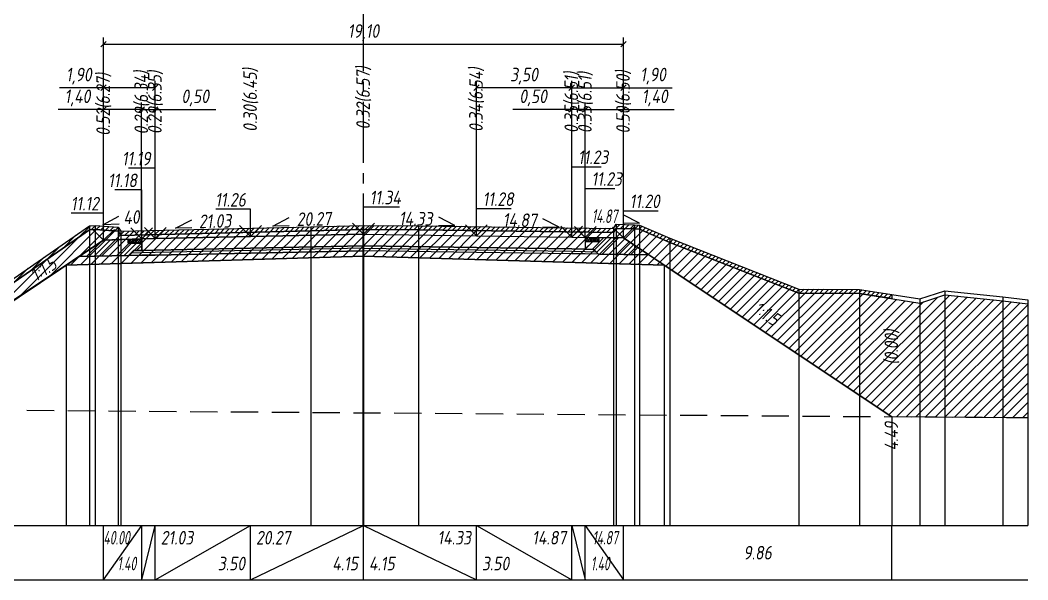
# Model space of a CAD drawing. Extents: x -717 to 1451, y -133302 to 233.
# Drawn here: x 136.2 to 321.3, y -101894 to -101791.1 of the extents above; entities that cross this region are included whole.
import ezdxf
from ezdxf.enums import TextEntityAlignment as Align

# ---------------------------------------------------------------- set-up
doc = ezdxf.new("R2010")
doc.units = 0
doc.linetypes.add('осевая2', pattern=[1.125, 0.75, -0.125, 0.125, -0.125])
doc.linetypes.add('штриховая', pattern=[0.75, 0.5, -0.25])
for name, color, linetype in [('Интерполированный поперечник', 2, 'Continuous'), ('Код_514', 1, 'Continuous'), ('Контур_0', 7, 'Continuous'), ('Контур_2521', 7, 'Continuous'), ('Контур_2564', 7, 'Continuous'), ('Контур_2660', 7, 'Continuous'), ('Контур_2665', 7, 'Continuous'), ('Контур_400', 7, 'Continuous'), ('Контур_508', 7, 'Continuous'), ('Контур_512', 7, 'Continuous'), ('Контур_513', 7, 'Continuous'), ('Контур_818', 7, 'Continuous'), ('Красный поперечник', 1, 'Continuous'), ('Объём_2501', 7, 'Continuous'), ('Объём_2564', 7, 'Continuous'), ('Объём_2650', 7, 'Continuous'), ('Объём_2660', 7, 'Continuous'), ('Объём_2661', 7, 'Continuous'), ('Объём_2665', 7, 'Continuous'), ('Объём_2666', 7, 'Continuous'), ('Объём_2667', 7, 'Continuous'), ('Объём_2668', 7, 'Continuous'), ('Объём_2669', 7, 'Continuous'), ('Объём_2675', 7, 'Continuous'), ('Ось', 1, 'осевая2'), ('Откосы', 7, 'Continuous'), ('Отметки покрытия', 7, 'Continuous'), ('Рабочие отметки', 7, 'Continuous'), ('Рабочие отметки доп.', 7, 'Continuous'), ('Таблица', 7, 'Continuous'), ('Уклоны проезжей части', 7, 'Continuous'), ('Черный поперечник', 3, 'Continuous')]:
    doc.layers.add(name, color=color, linetype=linetype)
for name, color, linetype, true_color in [('Контур_2540', 2, 'Continuous', 0xffff00), ('Контур_2560', 2, 'Continuous', 0xffff00), ('Контур_2561', 7, 'Continuous', 0xff8040), ('Контур_2562', 3, 'Continuous', 0x00ff00), ('Контур_2563', 7, 'Continuous', 0xff8000), ('Контур_2570', 7, 'Continuous', 0x80ff00), ('Контур_2736', 4, 'Continuous', 0x00ffff), ('Контур_2737', 4, 'Continuous', 0x00ffff), ('Контур_2738', 4, 'Continuous', 0x00ffff), ('Контур_2739', 4, 'Continuous', 0x00ffff), ('Контур_2741', 4, 'Continuous', 0x00ffff), ('Контур_2742', 4, 'Continuous', 0x00ffff), ('Контур_2743', 4, 'Continuous', 0x00ffff), ('Контур_2744', 7, 'Continuous', 0xa4ffff), ('Контур_2745', 7, 'Continuous', 0xa4ffff), ('Контур_2747', 4, 'Continuous', 0x00ffff), ('Контур_2748', 4, 'Continuous', 0x00ffff), ('Контур_2749', 4, 'Continuous', 0x00ffff), ('Контур_2750', 4, 'Continuous', 0x00ffff), ('Контур_2751', 4, 'Continuous', 0x00ffff), ('Контур_2752', 4, 'Continuous', 0x00ffff), ('Контур_402', 7, 'Continuous', 0xff6464), ('Контур_703', 4, 'Continuous', 0x00ffff), ('Контур_705', 4, 'Continuous', 0x00ffff), ('Контур_707', 4, 'Continuous', 0x00ffff), ('Контур_720', 131, 'Continuous', 0xaaffff), ('Объём_2500', 7, 'Continuous', 0xc0c0c0), ('Объём_2520', 7, 'Continuous', 0x80ffff), ('Объём_2540', 2, 'Continuous', 0xffff00), ('Объём_2560', 2, 'Continuous', 0xffff00), ('Объём_2561', 7, 'Continuous', 0xff8040), ('Объём_2562', 3, 'Continuous', 0x00ff00), ('Объём_2563', 7, 'Continuous', 0xff8000), ('Объём_2570', 7, 'Continuous', 0x80ff00), ('Объём_2580', 3, 'Continuous', 0x00ff00), ('Объём_2600', 7, 'Continuous', 0x808000)]:
    doc.layers.add(name, color=color, linetype=linetype, true_color=true_color)
doc.styles.get("Standard").update_dxf_attribs({"font": 'txt', "height": 2.5})
doc.styles.add('М', font='romand.shx', dxfattribs={"width": 0.8, "oblique": 10, "height": 2.5})
doc.dimstyles.new('ISO-25', dxfattribs={"dimtxt": 2.5, "dimasz": 2.5, "dimexe": 1.25, "dimexo": 0.625, "dimtad": 1, "dimtxsty": 'Standard', "dimcen": 2.5, "dimadec": 0, "dimazin": 0, "dimtfac": 1, "dimtmove": 0, "dimatfit": 3, "dimfxl": 1, "dimarcsym": 0})

# ---------------------------------------------------------------- blocks, each defined once
blk = doc.blocks.new('_Oblique')
at = {"color": 0, "linetype": 'ByBlock', "lineweight": -2}
blk.add_line((-0.5, -0.5), (0.5, 0.5), dxfattribs=at)
blk = doc.blocks.new('*D2050')
at = {"color": 0, "lineweight": -2, "transparency": 16777216}
for p, q in [((240.02, -101830.47), (240.02, -101806.25)), ((247.02, -101830.57), (247.02, -101806.25)), ((240.02, -101807.5), (247.02, -101807.5)), ((247.02, -101807.5), (256.33, -101807.5))]:
    blk.add_line(p, q, dxfattribs=at)
at = {"layer": 'Defpoints', "color": 0, "transparency": 16777216}
for p in [(247.02, -101807.5), (240.02, -101831.09), (247.02, -101831.19)]:
    blk.add_point(p, dxfattribs=at)
at = {"color": 0, "lineweight": -2, "transparency": 16777216, "rotation": 180}
blk.add_blockref('_Oblique', (240.02, -101807.5), dxfattribs=at)
at = {"color": 0, "lineweight": -2, "transparency": 16777216}
blk.add_blockref('_Oblique', (247.02, -101807.5), dxfattribs=at)
at = {"color": 0, "transparency": 16777216, "insert": (252.79, -101805.38), "char_height": 2.5, "width": 8.75, "attachment_point": 5, "style": 'М'}
blk.add_mtext('1,40', dxfattribs=at)
blk = doc.blocks.new('*D2051')
at = {"color": 0, "lineweight": -2, "transparency": 16777216}
for p, q in [((151.52, -101830.99), (151.52, -101806.25)), ((158.52, -101830.71), (158.52, -101806.25)), ((151.52, -101807.5), (143.19, -101807.5)), ((158.52, -101807.5), (151.52, -101807.5))]:
    blk.add_line(p, q, dxfattribs=at)
at = {"layer": 'Defpoints', "color": 0, "transparency": 16777216}
for p in [(158.52, -101807.5), (151.52, -101831.62), (158.52, -101831.34)]:
    blk.add_point(p, dxfattribs=at)
at = {"color": 0, "lineweight": -2, "transparency": 16777216, "rotation": 180}
blk.add_blockref('_Oblique', (151.52, -101807.5), dxfattribs=at)
at = {"color": 0, "lineweight": -2, "transparency": 16777216}
blk.add_blockref('_Oblique', (158.52, -101807.5), dxfattribs=at)
at = {"color": 0, "transparency": 16777216, "insert": (146.73, -101805.38), "char_height": 2.5, "width": 8.75, "attachment_point": 5, "style": 'М'}
blk.add_mtext('1,40', dxfattribs=at)
blk = doc.blocks.new('*D2052')
at = {"color": 0, "lineweight": -2, "transparency": 16777216}
for p, q in [((237.52, -101830.43), (237.52, -101806.25)), ((240.02, -101830.47), (240.02, -101806.25)), ((237.52, -101807.5), (226.68, -101807.5)), ((240.02, -101807.5), (237.52, -101807.5))]:
    blk.add_line(p, q, dxfattribs=at)
at = {"layer": 'Defpoints', "color": 0, "transparency": 16777216}
for p in [(240.02, -101807.5), (237.52, -101831.05), (240.02, -101831.09)]:
    blk.add_point(p, dxfattribs=at)
at = {"color": 0, "lineweight": -2, "transparency": 16777216, "rotation": 180}
blk.add_blockref('_Oblique', (237.52, -101807.5), dxfattribs=at)
at = {"color": 0, "lineweight": -2, "transparency": 16777216}
blk.add_blockref('_Oblique', (240.02, -101807.5), dxfattribs=at)
at = {"color": 0, "transparency": 16777216, "insert": (230.44, -101805.38), "char_height": 2.5, "width": 9.1667, "attachment_point": 5, "style": 'М'}
blk.add_mtext('0,50', dxfattribs=at)
blk = doc.blocks.new('*D2053')
at = {"color": 0, "lineweight": -2, "transparency": 16777216}
for p, q in [((158.52, -101830.71), (158.52, -101806.25)), ((161.02, -101830.66), (161.02, -101806.25)), ((158.52, -101807.5), (161.02, -101807.5)), ((161.02, -101807.5), (172.12, -101807.5))]:
    blk.add_line(p, q, dxfattribs=at)
at = {"layer": 'Defpoints', "color": 0, "transparency": 16777216}
for p in [(161.02, -101807.5), (161.02, -101831.28), (158.52, -101831.34)]:
    blk.add_point(p, dxfattribs=at)
at = {"color": 0, "lineweight": -2, "transparency": 16777216, "rotation": 180}
blk.add_blockref('_Oblique', (158.52, -101807.5), dxfattribs=at)
at = {"color": 0, "lineweight": -2, "transparency": 16777216}
blk.add_blockref('_Oblique', (161.02, -101807.5), dxfattribs=at)
at = {"color": 0, "transparency": 16777216, "insert": (168.36, -101805.38), "char_height": 2.5, "width": 9.1667, "attachment_point": 5, "style": 'М'}
blk.add_mtext('0,50', dxfattribs=at)
blk = doc.blocks.new('*D2054')
at = {"color": 0, "lineweight": -2, "transparency": 16777216}
for p, q in [((220.02, -101830.17), (220.02, -101802.25)), ((237.52, -101803.5), (220.02, -101803.5)), ((237.52, -101830.43), (237.52, -101802.25))]:
    blk.add_line(p, q, dxfattribs=at)
at = {"layer": 'Defpoints', "color": 0, "transparency": 16777216}
for p in [(220.02, -101803.5), (220.02, -101830.79), (237.52, -101831.05)]:
    blk.add_point(p, dxfattribs=at)
at = {"color": 0, "lineweight": -2, "transparency": 16777216, "rotation": 180}
blk.add_blockref('_Oblique', (220.02, -101803.5), dxfattribs=at)
at = {"color": 0, "lineweight": -2, "transparency": 16777216}
blk.add_blockref('_Oblique', (237.52, -101803.5), dxfattribs=at)
at = {"color": 0, "transparency": 16777216, "insert": (228.77, -101801.38), "char_height": 2.5, "width": 9.5833, "attachment_point": 5, "style": 'М'}
blk.add_mtext('3,50', dxfattribs=at)
blk = doc.blocks.new('*D2055')
at = {"color": 0, "lineweight": -2, "transparency": 16777216}
for p, q in [((237.52, -101830.43), (237.52, -101802.25)), ((237.52, -101803.5), (247.02, -101803.5)), ((247.02, -101830.57), (247.02, -101802.25)), ((247.02, -101803.5), (256.01, -101803.5))]:
    blk.add_line(p, q, dxfattribs=at)
at = {"layer": 'Defpoints', "color": 0, "transparency": 16777216}
for p in [(237.52, -101803.5), (237.52, -101831.05), (247.02, -101831.19)]:
    blk.add_point(p, dxfattribs=at)
at = {"color": 0, "lineweight": -2, "transparency": 16777216, "rotation": 180}
blk.add_blockref('_Oblique', (237.52, -101803.5), dxfattribs=at)
at = {"color": 0, "lineweight": -2, "transparency": 16777216}
blk.add_blockref('_Oblique', (247.02, -101803.5), dxfattribs=at)
at = {"color": 0, "transparency": 16777216, "insert": (252.47, -101801.38), "char_height": 2.5, "width": 8.75, "attachment_point": 5, "style": 'М'}
blk.add_mtext('1,90', dxfattribs=at)
blk = doc.blocks.new('*D2056')
at = {"color": 0, "lineweight": -2, "transparency": 16777216}
for p, q in [((151.52, -101803.5), (143.44, -101803.5)), ((151.52, -101830.99), (151.52, -101802.25)), ((161.02, -101803.5), (151.52, -101803.5)), ((161.02, -101830.66), (161.02, -101802.25))]:
    blk.add_line(p, q, dxfattribs=at)
at = {"layer": 'Defpoints', "color": 0, "transparency": 16777216}
for p in [(161.02, -101803.5), (161.02, -101831.28), (151.52, -101831.62)]:
    blk.add_point(p, dxfattribs=at)
at = {"color": 0, "lineweight": -2, "transparency": 16777216, "rotation": 180}
blk.add_blockref('_Oblique', (151.52, -101803.5), dxfattribs=at)
at = {"color": 0, "lineweight": -2, "transparency": 16777216}
blk.add_blockref('_Oblique', (161.02, -101803.5), dxfattribs=at)
at = {"color": 0, "transparency": 16777216, "insert": (146.98, -101801.38), "char_height": 2.5, "width": 8.75, "attachment_point": 5, "style": 'М'}
blk.add_mtext('1,90', dxfattribs=at)
blk = doc.blocks.new('*D2057')
at = {"color": 0, "lineweight": -2, "transparency": 16777216}
for p, q in [((151.52, -101830.99), (151.52, -101794.25)), ((247.02, -101830.57), (247.02, -101794.25)), ((151.52, -101795.5), (247.02, -101795.5))]:
    blk.add_line(p, q, dxfattribs=at)
at = {"layer": 'Defpoints', "color": 0, "transparency": 16777216}
for p in [(247.02, -101795.5), (247.02, -101831.19), (151.52, -101831.62)]:
    blk.add_point(p, dxfattribs=at)
at = {"color": 0, "lineweight": -2, "transparency": 16777216, "rotation": 180}
blk.add_blockref('_Oblique', (151.52, -101795.5), dxfattribs=at)
at = {"color": 0, "lineweight": -2, "transparency": 16777216}
blk.add_blockref('_Oblique', (247.02, -101795.5), dxfattribs=at)
at = {"color": 0, "transparency": 16777216, "insert": (199.27, -101793.38), "char_height": 2.5, "width": 10.4167, "attachment_point": 5, "style": 'М'}
blk.add_mtext('19,10', dxfattribs=at)

msp = doc.modelspace()

# ---------------------------------------------------------------- hatches: boundary and pattern name
h = msp.add_hatch()
h.set_pattern_fill('ANSI37', color=256, scale=0.1)
h.set_pattern_definition([(45, (157.2725, -101831.58932), (-0.22451, 0.22451), []), (135, (157.2725, -101831.58932), (-0.22451, -0.22451), [])])
h.paths.add_polyline_path([(156.022, -101831.374), (156.022, -101832.092), (158.523, -101832.092), (158.522, -101831.274), (157.265, -101831.589)])
h = msp.add_hatch()
h.set_pattern_fill('ANSI37', color=256, scale=0.1)
h.set_pattern_definition([(45, (241.2725, -101831.2778), (-0.22451, 0.22451), []), (135, (241.2725, -101831.2778), (-0.22451, -0.22451), [])])
h.paths.add_polyline_path([(240.022, -101831.028), (240.022, -101831.781), (242.528, -101831.781), (242.521, -101831.065), (241.265, -101831.278)])
at = {"layer": 'Объём_2563'}
h = msp.add_hatch(dxfattribs=at)
h.set_pattern_fill('ANSI31', color=256, scale=0.3)
h.paths.add_polyline_path([(241.522, -101833.2), (242.436, -101834.114), (251.702, -101834.251), (247.022, -101831.132), (242.516, -101831.065), (242.528, -101831.781), (240.022, -101831.778), (240.022, -101833.178)])
h = msp.add_hatch(dxfattribs=at)
h.set_pattern_fill('ANSI31', color=256, scale=0.3)
h.paths.add_polyline_path([(157.022, -101833.456), (158.522, -101833.424), (158.522, -101832.08), (156.022, -101832.092), (156.027, -101831.374), (151.522, -101831.554), (147.004, -101834.566), (156.103, -101834.375)])
at = {"layer": 'Объём_2570'}
h = msp.add_hatch(dxfattribs=at)
h.set_pattern_fill('ANSI31', color=256, scale=0.2)
h.paths.add_polyline_path([(199.13, -101829.566), (189.581, -101829.828), (154.678, -101830.655), (154.178, -101829.905), (149.986, -101829.591), (148.956, -101829.658), (113.966, -101853.896), (109.447, -101856.994), (108.38, -101856.979), (107.916, -101857.222), (105.393, -101857.794), (105, -101857.817), (105, -101857.067), (105.393, -101857.044), (107.916, -101856.472), (108.38, -101856.229), (109.447, -101856.244), (113.966, -101853.146), (148.956, -101828.908), (149.986, -101828.841), (154.178, -101829.155), (154.678, -101829.905), (189.581, -101829.078), (199.13, -101828.816), (199.272, -101828.817), (199.272, -101829.567)])
h = msp.add_hatch(dxfattribs=at)
h.set_pattern_fill('ANSI31', color=256, scale=0.2)
h.paths.add_polyline_path([(296.325, -101842.28), (290.418, -101841.347), (279.242, -101841.314), (255.543, -101831.938), (249.972, -101829.519), (249.046, -101829.453), (245.693, -101829.364), (245.193, -101830.114), (209.409, -101829.629), (199.272, -101829.567), (199.272, -101828.817), (209.409, -101828.879), (245.193, -101829.364), (245.693, -101828.614), (249.046, -101828.703), (249.972, -101828.769), (255.543, -101831.188), (279.242, -101840.564), (290.418, -101840.597), (296.325, -101841.53)])
at = {"layer": 'Объём_2600'}
h = msp.add_hatch(dxfattribs=at)
h.set_pattern_fill('ANSI31', color=6, scale=0.4)
h.paths.add_polyline_path([(209.409, -101829.629), (245.193, -101830.114), (245.693, -101829.364), (249.046, -101829.453), (249.972, -101829.519), (255.543, -101831.938), (279.242, -101841.314), (290.418, -101841.347), (301.468, -101843.093), (306.069, -101841.596), (316.736, -101842.706), (321.325, -101843.246), (321.325, -101864.187), (296.325, -101864), (254.536, -101836.141), (199.272, -101834.483), (199.272, -101829.567)])
h = msp.add_hatch(dxfattribs=at)
h.set_pattern_fill('ANSI31', color=6, scale=0.4)
h.paths.add_polyline_path([(96.717, -101858.295), (105.393, -101857.794), (107.916, -101857.222), (108.38, -101856.979), (109.447, -101856.994), (113.966, -101853.896), (148.956, -101829.658), (149.986, -101829.591), (154.178, -101829.905), (154.678, -101830.655), (189.581, -101829.828), (199.13, -101829.566), (199.272, -101829.567), (199.272, -101834.483), (144.672, -101836.121), (105, -101862.569), (86.722, -101862.433)])

# ---------------------------------------------------------------- linework, layer by layer
for points in [[(156.022, -101831.374), (156.022, -101832.092), (158.523, -101832.092), (158.522, -101831.274), (157.265, -101831.589), (156.022, -101831.374)], [(240.022, -101831.028), (240.022, -101831.781), (242.528, -101831.781), (242.521, -101831.065), (241.265, -101831.278), (240.022, -101831.028)]]:
    msp.add_lwpolyline(points)
at = {"layer": 'Интерполированный поперечник', "linetype": 'штриховая', "ltscale": 10, "flags": 128}
msp.add_lwpolyline([(84.931, -101862.419), (321.325, -101864.187)], dxfattribs=at)
at = {"layer": 'Код_514'}
for p, q in [((151.522, -101894), (151.522, -101884)), ((151.522, -101894), (158.522, -101884)), ((158.522, -101894), (158.522, -101884)), ((158.522, -101894), (161.022, -101884)), ((161.022, -101894), (161.022, -101884)), ((161.022, -101894), (178.522, -101884)), ((178.522, -101894), (178.522, -101884)), ((178.522, -101894), (199.272, -101884)), ((199.272, -101894), (199.272, -101884)), ((199.272, -101884), (220.022, -101894)), ((220.022, -101894), (220.022, -101884)), ((220.022, -101884), (237.522, -101894)), ((237.522, -101894), (237.522, -101884)), ((237.522, -101884), (240.022, -101894)), ((240.022, -101894), (240.022, -101884)), ((240.022, -101884), (247.022, -101894)), ((247.022, -101894), (247.022, -101884)), ((296.325, -101894), (296.325, -101884))]:
    msp.add_line(p, q, dxfattribs=at)
at = {"layer": 'Контур_0', "flags": 128}
for points in [[(199.272, -101830.433), (178.522, -101830.854), (161.022, -101831.222), (161.022, -101831.222), (161.022, -101831.222), (161.022, -101831.222), (161.022, -101831.222), (158.522, -101831.274), (158.522, -101833.424), (161.022, -101833.372), (161.022, -101833.372), (161.022, -101833.372), (161.022, -101833.372), (161.022, -101833.372), (161.022, -101833.372), (178.522, -101833.004), (199.272, -101832.583), (199.272, -101830.433)], [(199.272, -101830.433), (220.022, -101830.73), (237.522, -101830.991), (237.522, -101830.991), (237.522, -101830.991), (237.522, -101830.991), (237.522, -101830.991), (237.522, -101830.991), (240.022, -101831.028), (240.022, -101833.178), (237.522, -101833.141), (237.522, -101833.141), (237.522, -101833.141), (237.522, -101833.141), (237.522, -101833.141), (237.522, -101833.141), (220.022, -101832.88), (199.272, -101832.583), (199.272, -101830.433)], [(247.022, -101831.132), (247.022, -101831.132)], [(247.022, -101831.132), (296.325, -101864), (296.325, -101864), (296.325, -101864), (296.325, -101864), (296.325, -101864), (296.325, -101864), (296.325, -101864), (296.325, -101864), (296.325, -101864), (296.325, -101864), (296.325, -101864), (296.325, -101864), (296.325, -101864), (296.325, -101864), (296.325, -101864)], [(247.022, -101831.132), (296.325, -101864), (296.325, -101864), (296.325, -101864), (296.325, -101864), (296.325, -101864), (296.325, -101864), (296.325, -101864), (296.325, -101864), (296.325, -101864), (296.325, -101864), (296.325, -101864), (296.325, -101864), (296.325, -101864), (296.325, -101864), (296.325, -101864), (296.325, -101864), (296.325, -101864), (296.325, -101864), (296.325, -101864), (296.325, -101864), (296.325, -101864), (296.325, -101864), (296.325, -101864), (296.325, -101864), (296.325, -101864), (296.325, -101864), (296.325, -101864), (296.325, -101864), (296.325, -101864)], [(151.522, -101831.554), (105, -101862.569), (105, -101862.569), (105, -101862.569), (105, -101862.569), (105, -101862.569), (105, -101862.569), (105, -101862.569), (105, -101862.569), (105, -101862.569), (105, -101862.569), (105, -101862.569), (105, -101862.569), (105, -101862.569), (105, -101862.569), (105, -101862.569)], [(151.522, -101831.554), (105, -101862.569)], [(151.522, -101831.554), (151.522, -101831.554)], [(199.272, -101832.583), (178.522, -101833.004), (161.022, -101833.372), (161.022, -101833.372), (161.022, -101833.372), (161.022, -101833.372), (161.022, -101833.372), (161.022, -101833.372), (158.522, -101833.424), (157.022, -101833.456), (156.103, -101834.375), (158.522, -101834.324), (161.022, -101834.272), (161.022, -101834.272), (161.022, -101834.272), (161.022, -101834.272), (161.022, -101834.272), (161.022, -101834.272), (178.522, -101833.904), (199.272, -101833.483), (199.272, -101832.583)], [(199.272, -101832.583), (220.022, -101832.88), (237.522, -101833.141), (237.522, -101833.141), (237.522, -101833.141), (237.522, -101833.141), (237.522, -101833.141), (237.522, -101833.141), (240.022, -101833.178), (241.522, -101833.2), (242.436, -101834.114), (240.022, -101834.078), (237.522, -101834.041), (237.522, -101834.041), (237.522, -101834.041), (237.522, -101834.041), (237.522, -101834.041), (237.522, -101834.041), (220.022, -101833.78), (199.272, -101833.483), (199.272, -101832.583)], [(147.004, -101834.566), (156.103, -101834.375), (157.022, -101833.456), (158.522, -101833.424)], [(240.022, -101833.178), (241.522, -101833.2), (242.436, -101834.114), (251.702, -101834.251)]]:
    msp.add_lwpolyline(points, dxfattribs=at)
at = {"layer": 'Контур_2521', "color": 250, "flags": 128}
for points in [[(199.272, -101833.033), (178.522, -101833.454), (161.022, -101833.822), (161.022, -101833.822), (161.022, -101833.822), (161.022, -101833.822), (161.022, -101833.822), (161.022, -101833.822), (158.522, -101833.874), (156.563, -101833.915)], [(199.272, -101833.033), (220.022, -101833.33), (237.522, -101833.591), (237.522, -101833.591), (237.522, -101833.591), (237.522, -101833.591), (237.522, -101833.591), (237.522, -101833.591), (240.022, -101833.628), (241.979, -101833.657)]]:
    msp.add_lwpolyline(points, dxfattribs=at)
at = {"layer": 'Контур_2540', "flags": 128}
for points in [[(178.522, -101833.904), (161.022, -101834.272), (158.522, -101834.324), (156.103, -101834.375), (147.004, -101834.566), (144.672, -101836.121), (199.272, -101834.483), (199.272, -101833.483), (178.522, -101833.904)], [(199.272, -101834.483), (254.536, -101836.141), (251.702, -101834.251), (242.436, -101834.114), (240.022, -101834.078), (237.522, -101834.041), (220.022, -101833.78), (199.272, -101833.483), (199.272, -101834.483)]]:
    msp.add_lwpolyline(points, dxfattribs=at)
at = {"layer": 'Контур_2560', "flags": 128}
for points in [[(151.522, -101831.554), (151.522, -101831.554), (151.522, -101831.554), (158.522, -101831.274)], [(240.022, -101831.028), (247.022, -101831.132), (247.022, -101831.132), (247.022, -101831.132)]]:
    msp.add_lwpolyline(points, dxfattribs=at)
at = {"layer": 'Контур_2561', "flags": 128}
for points in [[(158.522, -101831.274), (158.522, -101831.274), (151.522, -101831.554), (151.522, -101831.554), (158.522, -101831.274)], [(240.022, -101831.028), (240.022, -101831.028), (247.022, -101831.132), (247.022, -101831.132), (240.022, -101831.028)]]:
    msp.add_lwpolyline(points, dxfattribs=at)
at = {"layer": 'Контур_2562', "flags": 128}
for points in [[(247.022, -101831.132), (247.022, -101831.132), (247.022, -101831.132), (247.022, -101831.132), (247.022, -101831.132)], [(151.522, -101831.554), (151.522, -101831.554), (151.522, -101831.554), (151.522, -101831.554), (151.522, -101831.554)]]:
    msp.add_lwpolyline(points, dxfattribs=at)
at = {"layer": 'Контур_2563', "flags": 128}
for points in [[(157.022, -101833.456), (158.522, -101833.424), (158.522, -101831.274), (151.522, -101831.554), (147.004, -101834.566), (156.103, -101834.375), (157.022, -101833.456)], [(241.522, -101833.2), (242.436, -101834.114), (251.702, -101834.251), (247.022, -101831.132), (240.022, -101831.028), (240.022, -101833.178), (241.522, -101833.2)]]:
    msp.add_lwpolyline(points, dxfattribs=at)
at = {"layer": 'Контур_2564', "flags": 128}
for points in [[(151.522, -101831.554), (158.522, -101831.274)], [(240.022, -101831.028), (247.022, -101831.132)]]:
    msp.add_lwpolyline(points, dxfattribs=at)
at = {"layer": 'Контур_2570', "flags": 128}
msp.add_lwpolyline([(113.966, -101853.896), (148.956, -101829.658), (149.986, -101829.591), (154.178, -101829.905), (154.678, -101830.655), (189.581, -101829.828), (199.13, -101829.566), (199.272, -101829.567), (209.409, -101829.629), (245.193, -101830.114), (245.693, -101829.364), (249.046, -101829.453), (249.972, -101829.519), (255.543, -101831.938), (279.242, -101841.314), (279.242, -101841.314), (290.418, -101841.347), (301.468, -101843.093), (306.069, -101841.596), (316.736, -101842.706), (321.325, -101843.246)], dxfattribs=at)
at = {"layer": 'Контур_2660', "flags": 128}
for points in [[(144.672, -101836.121), (199.272, -101834.483)], [(199.272, -101834.483), (254.536, -101836.141)]]:
    msp.add_lwpolyline(points, dxfattribs=at)
at = {"layer": 'Контур_2665', "flags": 128}
for points in [[(247.022, -101831.132), (247.022, -101831.132)], [(151.522, -101831.554), (151.522, -101831.554)]]:
    msp.add_lwpolyline(points, dxfattribs=at)
at = {"layer": 'Контур_2736', "flags": 128}
for points in [[(247.022, -101831.132), (296.325, -101864)], [(151.522, -101831.554), (105, -101862.569)]]:
    msp.add_lwpolyline(points, dxfattribs=at)
at = {"layer": 'Контур_2737', "flags": 128}
msp.add_lwpolyline([(296.325, -101864), (296.325, -101864)], dxfattribs=at)
at = {"layer": 'Контур_2738', "flags": 128}
msp.add_lwpolyline([(296.325, -101864), (296.325, -101864)], dxfattribs=at)
at = {"layer": 'Контур_2739', "flags": 128}
msp.add_lwpolyline([(296.325, -101864), (296.325, -101864)], dxfattribs=at)
at = {"layer": 'Контур_2741', "flags": 128}
msp.add_lwpolyline([(296.325, -101864), (296.325, -101864)], dxfattribs=at)
at = {"layer": 'Контур_2742', "flags": 128}
msp.add_lwpolyline([(296.325, -101864), (296.325, -101864)], dxfattribs=at)
at = {"layer": 'Контур_2743', "flags": 128}
msp.add_lwpolyline([(296.325, -101864), (296.325, -101864)], dxfattribs=at)
at = {"layer": 'Контур_2744', "flags": 128}
msp.add_lwpolyline([(296.325, -101864), (296.325, -101864)], dxfattribs=at)
msp.add_lwpolyline([(296.325, -101864), (296.325, -101864)], dxfattribs=at)
msp.add_lwpolyline([(296.325, -101864), (296.325, -101864)], dxfattribs=at)
msp.add_lwpolyline([(296.325, -101864), (296.325, -101864)], dxfattribs=at)
msp.add_lwpolyline([(296.325, -101864), (296.325, -101864)], dxfattribs=at)
msp.add_lwpolyline([(296.325, -101864), (296.325, -101864)], dxfattribs=at)
at = {"layer": 'Контур_2745', "flags": 128}
msp.add_lwpolyline([(296.325, -101864), (296.325, -101864)], dxfattribs=at)
msp.add_lwpolyline([(296.325, -101864), (296.325, -101864)], dxfattribs=at)
msp.add_lwpolyline([(296.325, -101864), (296.325, -101864)], dxfattribs=at)
msp.add_lwpolyline([(296.325, -101864), (296.325, -101864)], dxfattribs=at)
msp.add_lwpolyline([(296.325, -101864), (296.325, -101864)], dxfattribs=at)
msp.add_lwpolyline([(296.325, -101864), (296.325, -101864)], dxfattribs=at)
at = {"layer": 'Контур_2747', "flags": 128}
msp.add_lwpolyline([(296.325, -101864), (296.325, -101864)], dxfattribs=at)
at = {"layer": 'Контур_2748', "flags": 128}
msp.add_lwpolyline([(296.325, -101864), (296.325, -101864)], dxfattribs=at)
at = {"layer": 'Контур_2749', "flags": 128}
msp.add_lwpolyline([(296.325, -101864), (296.325, -101864)], dxfattribs=at)
at = {"layer": 'Контур_2750', "flags": 128}
msp.add_lwpolyline([(296.325, -101864), (296.325, -101864)], dxfattribs=at)
at = {"layer": 'Контур_2751', "flags": 128}
msp.add_lwpolyline([(296.325, -101864), (296.325, -101864)], dxfattribs=at)
at = {"layer": 'Контур_2752', "flags": 128}
msp.add_lwpolyline([(296.325, -101864), (296.325, -101864)], dxfattribs=at)
at = {"layer": 'Контур_400', "flags": 128}
for points in [[(158.522, -101831.274), (161.022, -101831.222), (161.022, -101831.222), (161.022, -101831.222), (161.022, -101831.222), (161.022, -101831.222), (161.022, -101831.222), (178.522, -101830.854), (199.272, -101830.433)], [(199.272, -101830.433), (220.022, -101830.73), (237.522, -101830.991), (237.522, -101830.991), (237.522, -101830.991), (237.522, -101830.991), (237.522, -101830.991), (237.522, -101830.991), (240.022, -101831.028)]]:
    msp.add_lwpolyline(points, dxfattribs=at)
at = {"layer": 'Контур_402', "flags": 128}
msp.add_lwpolyline([(144.672, -101836.121), (199.272, -101834.483), (254.536, -101836.141)], dxfattribs=at)
at = {"layer": 'Контур_508', "flags": 128}
msp.add_lwpolyline([(105, -101862.569), (144.672, -101836.121), (199.272, -101834.483), (254.536, -101836.141), (296.325, -101864)], dxfattribs=at)
at = {"layer": 'Контур_512', "flags": 128}
msp.add_lwpolyline([(105, -101862.569), (144.672, -101836.121), (199.272, -101834.483), (254.536, -101836.141), (296.325, -101864)], dxfattribs=at)
at = {"layer": 'Контур_513', "flags": 128}
msp.add_lwpolyline([(105, -101862.569), (144.672, -101836.121), (199.272, -101834.483), (254.536, -101836.141), (296.325, -101864)], dxfattribs=at)
at = {"layer": 'Контур_703', "flags": 128}
for points in [[(247.022, -101831.132), (296.325, -101864)], [(151.522, -101831.554), (105, -101862.569)], [(296.325, -101864), (296.325, -101864)]]:
    msp.add_lwpolyline(points, dxfattribs=at)
at = {"layer": 'Контур_705', "flags": 128}
msp.add_lwpolyline([(296.325, -101864), (296.325, -101864)], dxfattribs=at)
at = {"layer": 'Контур_707', "flags": 128}
msp.add_lwpolyline([(296.325, -101864), (296.325, -101864)], dxfattribs=at)
at = {"layer": 'Контур_720', "flags": 128}
msp.add_lwpolyline([(296.325, -101864), (296.325, -101864)], dxfattribs=at)
at = {"layer": 'Контур_818', "flags": 128}
msp.add_lwpolyline([(105, -101857.817), (105.393, -101857.794), (107.916, -101857.222), (108.38, -101856.979), (109.447, -101856.994), (113.966, -101853.896), (148.956, -101829.658), (149.986, -101829.591), (154.178, -101829.905), (154.678, -101830.655), (189.581, -101829.828), (199.13, -101829.566), (199.272, -101829.567), (209.409, -101829.629), (245.193, -101830.114), (245.693, -101829.364), (249.046, -101829.453), (249.972, -101829.519), (255.543, -101831.938), (279.242, -101841.314), (279.242, -101841.314), (290.418, -101841.347), (296.325, -101842.28)], dxfattribs=at)
at = {"layer": 'Красный поперечник'}
for p, q in [((151.522, -101831.554), (158.522, -101831.274)), ((158.522, -101831.274), (161.022, -101831.222)), ((161.022, -101831.222), (178.522, -101830.854)), ((178.522, -101830.854), (199.272, -101830.433)), ((199.272, -101830.433), (220.022, -101830.73)), ((220.022, -101830.73), (237.522, -101830.991)), ((237.522, -101830.991), (240.022, -101831.028)), ((240.022, -101831.028), (247.022, -101831.132)), ((247.022, -101831.132), (296.325, -101864)), ((105, -101862.569), (151.522, -101831.554)), ((199.272, -101834.483), (199.272, -101884)), ((144.672, -101836.121), (144.672, -101884)), ((254.536, -101836.141), (254.536, -101884)), ((296.325, -101864), (296.325, -101884))]:
    msp.add_line(p, q, dxfattribs=at)
at = {"layer": 'Объём_2500', "flags": 128}
for points in [[(199.272, -101830.433), (178.522, -101830.854), (161.022, -101831.222), (161.022, -101831.222), (161.022, -101831.222), (161.022, -101831.222), (161.022, -101831.222), (158.522, -101831.274), (158.522, -101833.424), (161.022, -101833.372), (161.022, -101833.372), (161.022, -101833.372), (161.022, -101833.372), (161.022, -101833.372), (161.022, -101833.372), (178.522, -101833.004), (199.272, -101832.583), (199.272, -101830.433)], [(199.272, -101830.433), (220.022, -101830.73), (237.522, -101830.991), (237.522, -101830.991), (237.522, -101830.991), (237.522, -101830.991), (237.522, -101830.991), (237.522, -101830.991), (240.022, -101831.028), (240.022, -101833.178), (237.522, -101833.141), (237.522, -101833.141), (237.522, -101833.141), (237.522, -101833.141), (237.522, -101833.141), (237.522, -101833.141), (220.022, -101832.88), (199.272, -101832.583), (199.272, -101830.433)]]:
    msp.add_lwpolyline(points, dxfattribs=at)
at = {"layer": 'Объём_2501', "flags": 128}
for points in [[(158.522, -101831.274), (161.022, -101831.222), (161.022, -101831.222), (161.022, -101831.222), (161.022, -101831.222), (161.022, -101831.222), (161.022, -101831.222), (178.522, -101830.854), (199.272, -101830.433)], [(199.272, -101830.433), (220.022, -101830.73), (237.522, -101830.991), (237.522, -101830.991), (237.522, -101830.991), (237.522, -101830.991), (237.522, -101830.991), (237.522, -101830.991), (240.022, -101831.028)]]:
    msp.add_lwpolyline(points, dxfattribs=at)
at = {"layer": 'Объём_2520', "color": 250, "flags": 128}
for points in [[(199.272, -101832.583), (178.522, -101833.004), (161.022, -101833.372), (161.022, -101833.372), (161.022, -101833.372), (161.022, -101833.372), (161.022, -101833.372), (161.022, -101833.372), (158.522, -101833.424), (157.022, -101833.456), (156.103, -101834.375), (158.522, -101834.324), (161.022, -101834.272), (161.022, -101834.272), (161.022, -101834.272), (161.022, -101834.272), (161.022, -101834.272), (161.022, -101834.272), (178.522, -101833.904), (199.272, -101833.483), (199.272, -101832.583)], [(199.272, -101832.583), (220.022, -101832.88), (237.522, -101833.141), (237.522, -101833.141), (237.522, -101833.141), (237.522, -101833.141), (237.522, -101833.141), (237.522, -101833.141), (240.022, -101833.178), (241.522, -101833.2), (242.436, -101834.114), (240.022, -101834.078), (237.522, -101834.041), (237.522, -101834.041), (237.522, -101834.041), (237.522, -101834.041), (237.522, -101834.041), (237.522, -101834.041), (220.022, -101833.78), (199.272, -101833.483), (199.272, -101832.583)]]:
    msp.add_lwpolyline(points, dxfattribs=at)
at = {"layer": 'Объём_2540', "flags": 128}
for points in [[(178.522, -101833.904), (161.022, -101834.272), (158.522, -101834.324), (156.103, -101834.375), (147.004, -101834.566), (144.672, -101836.121), (199.272, -101834.483), (199.272, -101833.483), (178.522, -101833.904)], [(199.272, -101834.483), (254.536, -101836.141), (251.702, -101834.251), (242.436, -101834.114), (240.022, -101834.078), (237.522, -101834.041), (220.022, -101833.78), (199.272, -101833.483), (199.272, -101834.483)]]:
    msp.add_lwpolyline(points, dxfattribs=at)
at = {"layer": 'Объём_2560', "flags": 128}
for points in [[(151.522, -101831.554), (151.522, -101831.554), (151.522, -101831.554), (158.522, -101831.274)], [(240.022, -101831.028), (247.022, -101831.132), (247.022, -101831.132), (247.022, -101831.132)]]:
    msp.add_lwpolyline(points, dxfattribs=at)
at = {"layer": 'Объём_2561', "flags": 128}
for points in [[(158.522, -101831.274), (158.522, -101831.274), (151.522, -101831.554), (151.522, -101831.554), (158.522, -101831.274)], [(240.022, -101831.028), (240.022, -101831.028), (247.022, -101831.132), (247.022, -101831.132), (240.022, -101831.028)]]:
    msp.add_lwpolyline(points, dxfattribs=at)
at = {"layer": 'Объём_2562', "flags": 128}
for points in [[(247.022, -101831.132), (247.022, -101831.132), (247.022, -101831.132), (247.022, -101831.132), (247.022, -101831.132)], [(151.522, -101831.554), (151.522, -101831.554), (151.522, -101831.554), (151.522, -101831.554), (151.522, -101831.554)]]:
    msp.add_lwpolyline(points, dxfattribs=at)
at = {"layer": 'Объём_2563', "color": 250, "flags": 128}
for points in [[(241.522, -101833.2), (242.436, -101834.114), (251.702, -101834.251), (247.022, -101831.132), (242.516, -101831.065), (242.528, -101831.781), (240.022, -101831.778), (240.022, -101833.178), (241.522, -101833.2)], [(157.022, -101833.456), (158.522, -101833.424), (158.522, -101832.08), (156.022, -101832.092), (156.027, -101831.374), (151.522, -101831.554), (147.004, -101834.566), (156.103, -101834.375), (157.022, -101833.456)]]:
    msp.add_lwpolyline(points, dxfattribs=at)
at = {"layer": 'Объём_2564', "flags": 128}
for points in [[(151.522, -101831.554), (158.522, -101831.274)], [(240.022, -101831.028), (247.022, -101831.132)]]:
    msp.add_lwpolyline(points, dxfattribs=at)
at = {"layer": 'Объём_2570', "flags": 128}
for points in [[(113.966, -101853.146), (148.956, -101828.908), (149.986, -101828.841), (154.178, -101829.155), (154.678, -101829.905), (189.581, -101829.078), (199.13, -101828.816), (199.272, -101828.817), (199.272, -101829.567), (199.13, -101829.566), (199.13, -101829.566)], [(296.325, -101842.28), (290.418, -101841.347), (279.242, -101841.314), (255.543, -101831.938), (249.972, -101829.519), (249.046, -101829.453), (245.693, -101829.364), (245.193, -101830.114), (209.409, -101829.629), (199.272, -101829.567), (199.272, -101828.817), (209.409, -101828.879), (245.193, -101829.364), (245.693, -101828.614), (249.046, -101828.703), (249.972, -101828.769), (255.543, -101831.188), (279.242, -101840.564), (290.418, -101840.597), (296.325, -101841.53), (296.325, -101842.28), (296.325, -101842.28)], [(199.13, -101829.566), (189.581, -101829.828), (154.678, -101830.655), (154.178, -101829.905), (149.986, -101829.591), (148.956, -101829.658), (113.966, -101853.896)]]:
    msp.add_lwpolyline(points, dxfattribs=at)
at = {"layer": 'Объём_2580', "flags": 128}
for points in [[(247.022, -101831.132), (247.022, -101831.132)], [(151.522, -101831.554), (151.522, -101831.554)]]:
    msp.add_lwpolyline(points, dxfattribs=at)
at = {"layer": 'Объём_2650', "color": 6, "flags": 128}
for points in [[(209.409, -101829.629), (245.193, -101830.114), (245.693, -101829.364), (249.046, -101829.453), (249.972, -101829.519), (255.543, -101831.938), (279.242, -101841.314), (290.418, -101841.347), (301.468, -101843.093), (306.069, -101841.596), (316.736, -101842.706), (321.325, -101843.246), (321.325, -101843.246), (321.325, -101843.246), (321.325, -101843.246), (321.325, -101864.187), (321.325, -101864.187), (296.325, -101864), (254.536, -101836.141), (199.272, -101834.483), (199.272, -101829.567), (209.409, -101829.629), (209.409, -101829.629)], [(96.717, -101858.295), (105.393, -101857.794), (107.916, -101857.222), (108.38, -101856.979), (109.447, -101856.994), (113.966, -101853.896), (148.956, -101829.658), (149.986, -101829.591), (154.178, -101829.905), (154.678, -101830.655), (189.581, -101829.828), (199.13, -101829.566), (199.272, -101829.567), (199.272, -101834.483), (144.672, -101836.121), (105, -101862.569), (86.722, -101862.433), (96.717, -101858.295), (96.717, -101858.295)]]:
    msp.add_lwpolyline(points, dxfattribs=at)
at = {"layer": 'Объём_2660', "flags": 128}
for points in [[(144.672, -101836.121), (199.272, -101834.483)], [(199.272, -101834.483), (254.536, -101836.141)]]:
    msp.add_lwpolyline(points, dxfattribs=at)
at = {"layer": 'Объём_2661', "flags": 128}
for points in [[(247.022, -101831.132), (296.325, -101864)], [(151.522, -101831.554), (105, -101862.569)]]:
    msp.add_lwpolyline(points, dxfattribs=at)
at = {"layer": 'Объём_2665', "flags": 128}
for points in [[(247.022, -101831.132), (247.022, -101831.132)], [(151.522, -101831.554), (151.522, -101831.554)]]:
    msp.add_lwpolyline(points, dxfattribs=at)
at = {"layer": 'Объём_2666', "flags": 128}
for points in [[(247.022, -101831.132), (296.325, -101864)], [(151.522, -101831.554), (105, -101862.569)]]:
    msp.add_lwpolyline(points, dxfattribs=at)
at = {"layer": 'Объём_2667', "flags": 128}
msp.add_lwpolyline([(296.325, -101864), (296.325, -101864)], dxfattribs=at)
msp.add_lwpolyline([(296.325, -101864), (296.325, -101864)], dxfattribs=at)
at = {"layer": 'Объём_2668', "flags": 128}
msp.add_lwpolyline([(296.325, -101864), (296.325, -101864)], dxfattribs=at)
msp.add_lwpolyline([(296.325, -101864), (296.325, -101864)], dxfattribs=at)
at = {"layer": 'Объём_2669', "flags": 128}
msp.add_lwpolyline([(296.325, -101864), (296.325, -101864)], dxfattribs=at)
msp.add_lwpolyline([(296.325, -101864), (296.325, -101864)], dxfattribs=at)
at = {"layer": 'Объём_2675', "flags": 128}
msp.add_lwpolyline([(296.325, -101864), (296.325, -101864)], dxfattribs=at)
msp.add_lwpolyline([(296.325, -101864), (296.325, -101864)], dxfattribs=at)
msp.add_lwpolyline([(296.325, -101864), (296.325, -101864)], dxfattribs=at)
msp.add_lwpolyline([(296.325, -101864), (296.325, -101864)], dxfattribs=at)
msp.add_lwpolyline([(296.325, -101864), (296.325, -101864)], dxfattribs=at)
msp.add_lwpolyline([(296.325, -101864), (296.325, -101864)], dxfattribs=at)
msp.add_lwpolyline([(296.325, -101864), (296.325, -101864)], dxfattribs=at)
msp.add_lwpolyline([(296.325, -101864), (296.325, -101864)], dxfattribs=at)
msp.add_lwpolyline([(296.325, -101864), (296.325, -101864)], dxfattribs=at)
msp.add_lwpolyline([(296.325, -101864), (296.325, -101864)], dxfattribs=at)
msp.add_lwpolyline([(296.325, -101864), (296.325, -101864)], dxfattribs=at)
msp.add_lwpolyline([(296.325, -101864), (296.325, -101864)], dxfattribs=at)
at = {"layer": 'Ось', "ltscale": 15}
msp.add_line((199.272, -101867.971), (199.272, -101789.404), dxfattribs=at)
at = {"layer": 'Откосы', "color": 1, "flags": 128}
for points in [[(154.412, -101828.603), (151.415, -101828.723), (154.352, -101827.105)], [(185.622, -101828.899), (182.622, -101828.959), (185.591, -101827.399)], [(213.08, -101828.815), (216.08, -101828.858), (213.102, -101827.315)], [(232.206, -101829.095), (235.205, -101829.14), (232.228, -101827.596)], [(246.956, -101828.355), (249.955, -101828.4), (246.978, -101826.855)], [(167.746, -101829.269), (164.746, -101829.332), (167.714, -101827.77)]]:
    msp.add_lwpolyline(points, dxfattribs=at)
at = {"layer": 'Отметки покрытия', "color": 1}
for p, q in [((161.022, -101818.274), (156.072, -101818.274)), ((161.022, -101831.222), (161.022, -101818.274)), ((237.522, -101830.991), (237.522, -101818.028)), ((237.522, -101818.028), (242.922, -101818.028)), ((240.022, -101831.028), (240.022, -101822.028)), ((240.022, -101822.028), (245.422, -101822.028)), ((158.522, -101822.274), (153.572, -101822.274)), ((158.522, -101831.274), (158.522, -101822.274)), ((199.272, -101830.433), (199.272, -101825.433)), ((199.272, -101825.433), (205.872, -101825.433)), ((220.022, -101830.73), (220.022, -101825.73)), ((220.022, -101825.73), (226.422, -101825.73)), ((151.522, -101826.554), (145.572, -101826.554)), ((151.522, -101831.554), (151.522, -101826.554)), ((178.522, -101825.854), (172.122, -101825.854)), ((178.522, -101830.854), (178.522, -101825.854)), ((247.022, -101831.132), (247.022, -101826.132)), ((247.022, -101826.132), (253.422, -101826.132)), ((158.522, -101831.274), (156.522, -101829.274)), ((158.522, -101831.274), (160.522, -101829.274)), ((161.022, -101831.222), (159.022, -101829.222)), ((161.022, -101831.222), (163.022, -101829.222)), ((178.522, -101830.854), (176.522, -101828.854)), ((178.522, -101830.854), (180.522, -101828.854)), ((199.272, -101830.433), (197.272, -101828.433)), ((199.272, -101830.433), (201.272, -101828.433)), ((220.022, -101830.73), (218.022, -101828.73)), ((220.022, -101830.73), (222.022, -101828.73)), ((237.522, -101830.991), (235.522, -101828.991)), ((237.522, -101830.991), (239.522, -101828.991)), ((240.022, -101831.028), (238.022, -101829.028)), ((240.022, -101831.028), (242.022, -101829.028)), ((247.022, -101831.132), (245.022, -101829.132)), ((247.022, -101831.132), (249.022, -101829.132)), ((151.522, -101831.554), (149.522, -101829.554)), ((151.522, -101831.554), (153.522, -101829.554))]:
    msp.add_line(p, q, dxfattribs=at)
at = {"layer": 'Таблица'}
for p, q in [((80, -101884), (321.325, -101884)), ((80, -101894), (321.325, -101894))]:
    msp.add_line(p, q, dxfattribs=at)
at = {"layer": 'Черный поперечник', "color": 7}
for p, q in [((148.956, -101828.908), (148.956, -101884)), ((149.986, -101828.841), (149.986, -101884)), ((154.178, -101829.155), (154.178, -101884)), ((189.581, -101829.078), (189.581, -101884)), ((199.13, -101828.816), (199.13, -101884)), ((199.272, -101828.817), (199.272, -101884)), ((209.409, -101828.879), (209.409, -101884)), ((245.193, -101829.364), (245.193, -101884)), ((245.693, -101828.614), (245.693, -101884)), ((249.046, -101828.703), (249.046, -101884)), ((249.972, -101828.769), (249.972, -101884)), ((154.678, -101829.905), (154.678, -101884)), ((255.543, -101831.188), (255.543, -101884)), ((279.242, -101840.564), (279.242, -101884)), ((290.418, -101840.597), (290.418, -101884)), ((301.468, -101842.343), (301.468, -101884)), ((306.069, -101840.846), (306.069, -101884)), ((316.736, -101841.956), (316.736, -101884)), ((321.325, -101842.496), (321.325, -101884))]:
    msp.add_line(p, q, dxfattribs=at)
at = {"layer": 'Черный поперечник', "flags": 128}
msp.add_lwpolyline([(113.966, -101853.146), (148.956, -101828.908), (149.986, -101828.841), (154.178, -101829.155), (154.678, -101829.905), (189.581, -101829.078), (199.13, -101828.816), (199.272, -101828.817), (209.409, -101828.879), (245.193, -101829.364), (245.693, -101828.614), (249.046, -101828.703), (249.972, -101828.769), (255.543, -101831.188), (279.242, -101840.564), (290.418, -101840.597), (301.468, -101842.343), (306.069, -101840.846), (316.736, -101841.956), (321.325, -101842.496)], dxfattribs=at)

# ---------------------------------------------------------------- texts
at = {"layer": 'Код_514', "style": 'М', "oblique": 10}
for s, width, p in [('40.00', 0.6, (151.476, -101885)), ('21.03', 0.8, (162.022, -101885)), ('20.27', 0.8, (179.522, -101885))]:
    msp.add_text(s, height=2.5, dxfattribs=dict(at, width=width)).set_placement(p, align=Align.TOP_LEFT)
for s, width, p in [('14.33', 0.8, (219.022, -101885)), ('14.87', 0.8, (236.522, -101885)), ('14.87', 0.6, (246.022, -101885))]:
    msp.add_text(s, height=2.5, dxfattribs=dict(at, width=width)).set_placement(p, align=Align.TOP_RIGHT)
at = {"layer": 'Код_514', "style": 'М', "oblique": 10, "width": 0.8}
msp.add_text('9.86', height=2.5, dxfattribs=at).set_placement((271.674, -101889), align=Align.MIDDLE_CENTER)
at = {"layer": 'Код_514', "style": 'М', "oblique": 10}
for s, width, p in [('1.40', 0.6, (157.522, -101893)), ('3.50', 0.8, (177.522, -101893)), ('4.15', 0.8, (198.272, -101893))]:
    msp.add_text(s, height=2.5, dxfattribs=dict(at, width=width)).set_placement(p, align=Align.BOTTOM_RIGHT)
for s, width, p in [('4.15', 0.8, (200.272, -101893)), ('3.50', 0.8, (221.022, -101893)), ('1.40', 0.6, (241.022, -101893))]:
    msp.add_text(s, height=2.5, dxfattribs=dict(at, width=width)).set_placement(p, align=Align.BOTTOM_LEFT)
at = {"layer": 'Отметки покрытия', "color": 1, "style": 'М', "oblique": 10, "width": 0.8}
for s, p in [('11.19', (160.164, -101818.543)), ('11.18', (157.664, -101822.543)), ('11.12', (150.664, -101826.823)), ('11.26', (177.664, -101826.122))]:
    msp.add_text(s, height=2.5, dxfattribs=at).set_placement(p, align=Align.BOTTOM_RIGHT)
for s, p in [('11.23', (238.664, -101818.296)), ('11.23', (241.164, -101822.296)), ('11.34', (200.414, -101825.702)), ('11.28', (221.164, -101825.999)), ('11.20', (248.164, -101826.401))]:
    msp.add_text(s, height=2.5, dxfattribs=at).set_placement(p, align=Align.BOTTOM_LEFT)
at = {"layer": 'Рабочие отметки', "color": 1, "style": 'М', "oblique": 10, "width": 0.8}
for s, p in [('0.52', (151.444, -101807.385)), ('0.29', (158.444, -101807.105)), ('0.29', (160.944, -101807.052)), ('0.30', (178.444, -101806.684)), ('0.32', (199.194, -101806.264)), ('0.34', (219.944, -101806.561)), ('0.35', (237.444, -101806.821)), ('0.35', (239.944, -101806.858)), ('0.50', (246.944, -101806.962)), ('4.49', (296.247, -101864.931))]:
    msp.add_text(s, height=2.5, rotation=90, dxfattribs=at).set_placement(p, align=Align.MIDDLE_RIGHT)
at = {"layer": 'Рабочие отметки доп.', "color": 1, "style": 'М', "oblique": 10, "width": 0.8}
for s, p in [('(6.45)', (178.444, -101806.671)), ('(6.57)', (199.194, -101806.251)), ('(6.54)', (219.944, -101806.548)), ('(6.27)', (151.444, -101807.372)), ('(6.34)', (158.444, -101807.092)), ('(6.35)', (160.944, -101807.039)), ('(6.51)', (237.444, -101806.808)), ('(6.51)', (239.944, -101806.845)), ('(6.50)', (246.944, -101806.95)), ('(0.00)', (296.247, -101854.431))]:
    msp.add_text(s, height=2.5, rotation=90, dxfattribs=at).set_placement(p, align=Align.MIDDLE_LEFT)
at = {"layer": 'Уклоны проезжей части', "color": 1, "style": 'М', "oblique": 10}
for s, rotation, width, p in [('40', 2.29061, 0.8, (156.716, -101829.319)), ('21.03', 1.20458, 0.8, (172.046, -101830.038)), ('20.27', 1.16105, 0.8, (190.202, -101829.644)), ('14.33', 359.1791, 0.8, (208.846, -101829.582)), ('14.87', 359.14834, 0.8, (227.972, -101829.861)), ('14.87', 359.14834, 0.6, (243.537, -101829.12)), ('1:1.5', 33.69007, 0.8, (141.574, -101838.515)), ('1:1.5', 326.30994, 0.8, (272.228, -101846.734))]:
    msp.add_text(s, height=2.5, rotation=rotation, dxfattribs=dict(at, width=width)).set_placement(p, align=Align.BOTTOM_CENTER)

# ---------------------------------------------------------------- dimensions: what is measured, and where the dimension line sits
at = {"color": 5}
dim = msp.add_linear_dim(base=(247.022, -101795.496), p1=(151.522, -101831.617), p2=(247.022, -101831.194), angle=180, dimstyle='ISO-25', override={"dimasz": 1, "dimlfac": 0.2, "dimzin": 0, "dimtxsty": 'М', "dimblk1": 'Oblique', "dimblk2": 'Oblique', "dimsah": 1}, dxfattribs=at)
dim.commit()
dim.dimension.update_dxf_attribs({"geometry": '*D2057', "text_midpoint": (199.272, -101793.383)})
for base, p1, p2, picture, middle in [((161.022, -101803.496), (151.522, -101831.617), (161.022, -101831.284), '*D2056', (146.982, -101803.496)), ((158.522, -101807.496), (151.522, -101831.617), (158.522, -101831.337), '*D2051', (146.731, -101807.496)), ((161.022, -101807.496), (158.522, -101831.337), (161.022, -101831.284), '*D2053', (168.363, -101807.496)), ((240.022, -101807.496), (237.522, -101831.053), (240.022, -101831.09), '*D2052', (230.438, -101807.496)), ((247.022, -101807.496), (240.022, -101831.09), (247.022, -101831.194), '*D2050', (252.786, -101807.496))]:
    dim = msp.add_linear_dim(base=base, p1=p1, p2=p2, angle=180, dimstyle='ISO-25', override={"dimasz": 1, "dimlfac": 0.2, "dimzin": 0, "dimtxsty": 'М', "dimblk1": 'Oblique', "dimblk2": 'Oblique', "dimsah": 1}, dxfattribs=at)
    dim.commit()
    dim.dimension.update_dxf_attribs({"geometry": picture, "text_midpoint": middle, "dimtype": 160})
dim = msp.add_linear_dim(base=(220.022, -101803.496), p1=(237.522, -101831.053), p2=(220.022, -101830.793), dimstyle='ISO-25', override={"dimasz": 1, "dimlfac": 0.2, "dimzin": 0, "dimtxsty": 'М', "dimblk1": 'Oblique', "dimblk2": 'Oblique', "dimsah": 1}, dxfattribs=at)
dim.commit()
dim.dimension.update_dxf_attribs({"geometry": '*D2054', "text_midpoint": (228.772, -101801.383)})
dim = msp.add_linear_dim(base=(237.522, -101803.496), p1=(247.022, -101831.194), p2=(237.522, -101831.053), dimstyle='ISO-25', override={"dimasz": 1, "dimlfac": 0.2, "dimzin": 0, "dimtxsty": 'М', "dimblk1": 'Oblique', "dimblk2": 'Oblique', "dimsah": 1}, dxfattribs=at)
dim.commit()
dim.dimension.update_dxf_attribs({"geometry": '*D2055', "text_midpoint": (252.468, -101803.496), "dimtype": 160})

doc.saveas('drawing.dxf')
